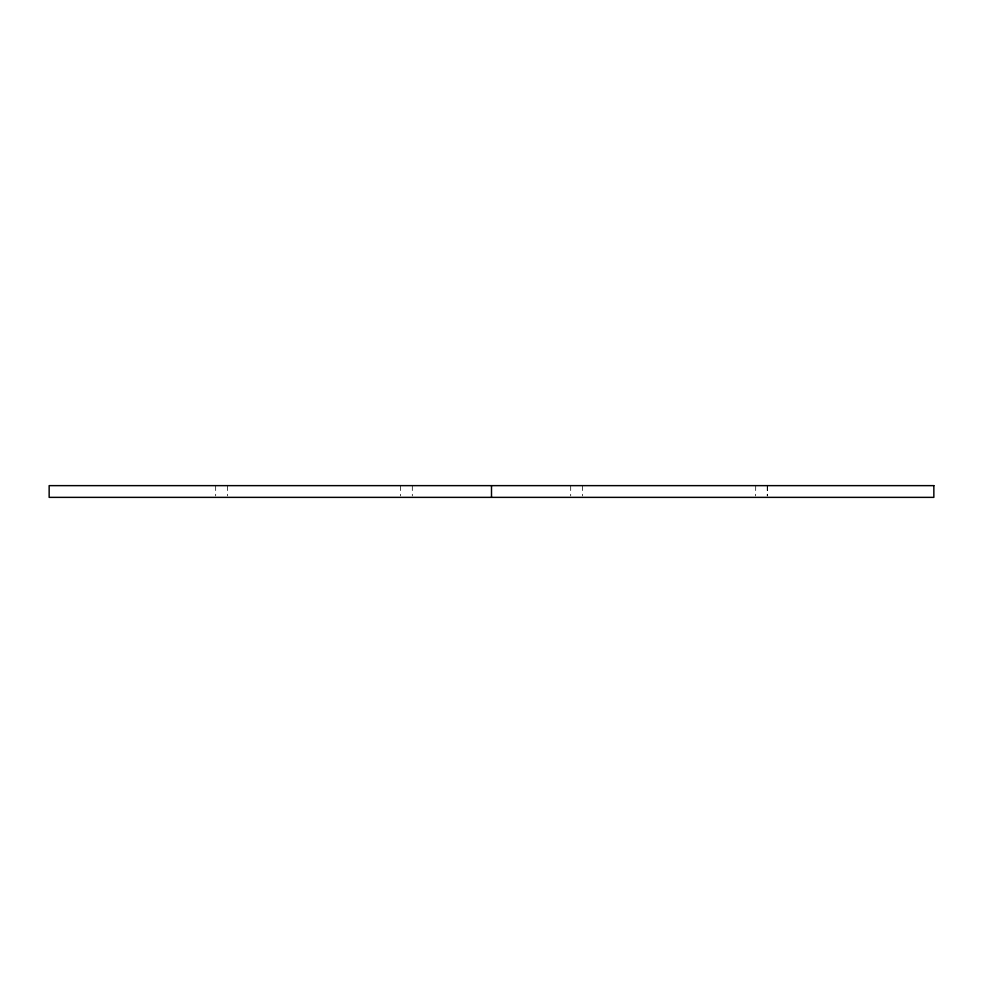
<?xml version="1.0" encoding="UTF-8"?>
<svg xmlns="http://www.w3.org/2000/svg" width="983" height="983" viewBox="0 0 983 983"><rect width="100%" height="100%" fill="white"/><g stroke="black" fill="none" stroke-linecap="round" stroke-linejoin="round"><path stroke-width="0.74" stroke-dasharray="4.92 3.69" d="M767.342 485.639L767.342 495.899M767.244 485.639L767.244 495.899M755.706 485.639L755.608 495.899M582.403 485.639L582.403 495.899M570.681 485.639L570.681 495.899M412.319 485.639L412.319 495.899M400.597 485.639L400.597 495.899M227.392 485.639L227.392 495.899M215.658 485.639L215.658 495.899"/><path stroke-width="1.47" d="M491.5 485.639L491.5 497.361M933.85 485.639L49.15 485.639L49.15 497.361L933.85 497.361L933.85 485.639"/></g></svg>
